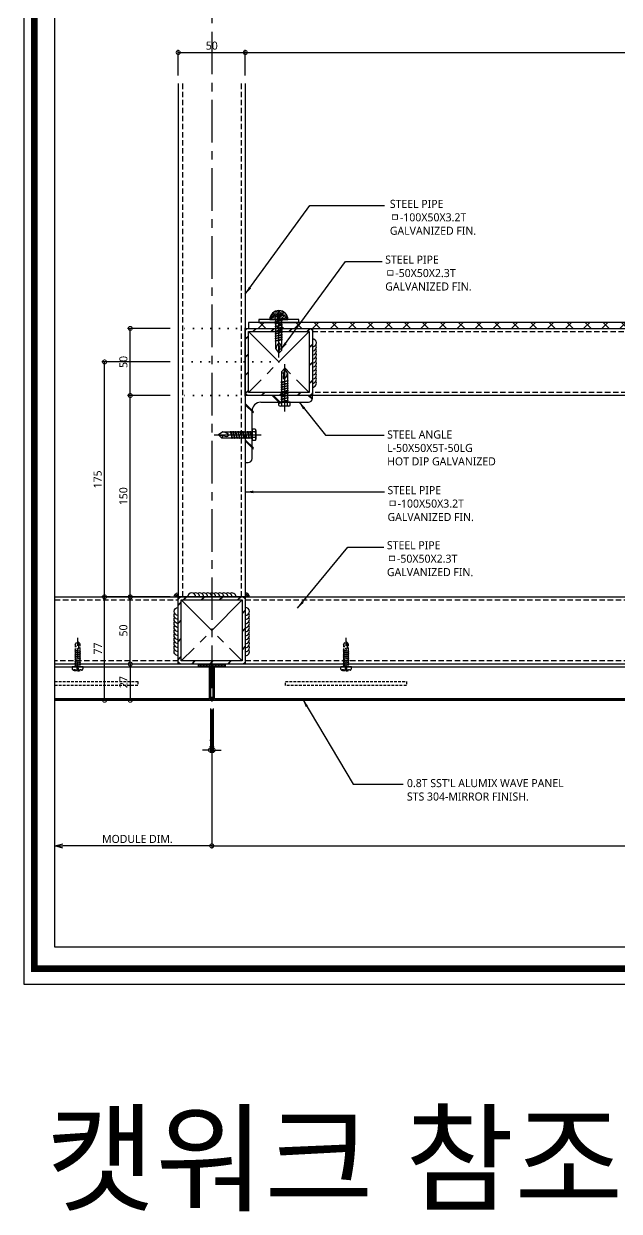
# Model space of a CAD drawing. Header units: millimetres. Extents: x 3584 to 9537, y 842 to 7828.
# Drawn here: x 5112 to 5556, y 1718 to 2603 of the extents above; entities that cross this region are included whole.
import ezdxf

# ---------------------------------------------------------------- set-up
doc = ezdxf.new("R2010")
doc.units = ezdxf.units.MM
doc.set_wipeout_variables(frame=1)
for name, pattern in [('CENTER', [50.8, 31.75, -6.35, 6.35, -6.35]), ('CENTER2', [1.125, 0.75, -0.125, 0.125, -0.125]), ('DOT2', [3.175, 0, -3.175]), ('HIDDEN', [3, 2, -1])]:
    doc.linetypes.add(name, pattern=pattern)
doc.layers.get('DEFPOINTS').update_dxf_attribs({"color": 142, "lineweight": 30})
for name, color, linetype in [('0-CEN', 1, 'CENTER'), ('0-DIM', 7, 'Continuous'), ('0-WELDING', 1, 'Continuous'), ('1', 1, 'Continuous'), ('2', 2, 'Continuous'), ('2-SCREW-BOLT', 2, 'Continuous'), ('4', 4, 'Continuous'), ('5', 5, 'Continuous'), ('7', 7, 'Continuous'), ('Cen1', 1, 'CENTER2'), ('FIN', 5, 'Continuous'), ('Net truc', 31, 'CENTER'), ('nt', 34, 'Continuous'), ('TE 07', 7, 'Continuous'), ('TEXT', 7, 'Continuous'), ('TITLE_TEXT', 7, 'Continuous')]:
    doc.layers.add(name, color=color, linetype=linetype)
doc.layers.add('1-2', color=10, linetype='DOT2', lineweight=35)
doc.layers.add('def', color=213, linetype='Continuous', plot=False)
doc.styles.get("Standard").update_dxf_attribs({"font": 'arial.ttf'})
doc.styles.add('맑은고딕', font='malgun.ttf')
doc.dimstyles.new('HD-2', dxfattribs={"dimscale": 2, "dimtxt": 3, "dimasz": 3, "dimexe": 1, "dimexo": 3, "dimgap": 1, "dimtad": 1, "dimdec": 1, "dimzin": 12, "dimdsep": 46, "dimtxsty": '맑은고딕', "dimblk": 'DOTSMALL', "dimcen": 1, "dimclrd": 2, "dimclre": 2, "dimclrt": 7, "dimadec": 1, "dimazin": 2, "dimtfac": 1, "dimtdec": 1, "dimtix": 1, "dimtmove": 2, "dimatfit": 3, "dimfxl": 1, "dimtolj": 1, "dimtzin": 12, "dimlwd": -1, "dimlwe": -1, "dimarcsym": 0})

# ---------------------------------------------------------------- blocks, each defined once
blk = doc.blocks.new('50X50X2.3T')
h = blk.add_hatch()
h.set_pattern_fill('ANSI32', color=8)
h.set_pattern_definition([(45, (0, 0), (-6.7352, 6.7352), []), (45, (0.449, 0), (-6.7352, 6.7352), [])])
edge = h.paths.add_edge_path()
edge.add_line((-22.7, 25), (22.7, 25))
edge.add_arc((22.7, 22.7), 2.3, 0, 90, ccw=False)
edge.add_line((25, 22.7), (25, -22.7))
edge.add_arc((22.7, -22.7), 2.3, -90, 0, ccw=False)
edge.add_line((22.7, -25), (-22.7, -25))
edge.add_arc((-22.7, -22.7), 2.3, 180, 270, ccw=False)
edge.add_line((-25, -22.7), (-25, 22.7))
edge.add_arc((-22.7, 22.7), 2.3, 90, 180, ccw=False)
h.paths.add_polyline_path([(-22.7, 22.7), (22.7, 22.7), (22.7, -22.7), (-22.7, -22.7)], flags=16)
at = {"layer": '0-CEN'}
for p, q in [((-22.7, 22.7), (22.7, -22.7)), ((22.7, 22.7), (-22.7, -22.7))]:
    blk.add_line(p, q, dxfattribs=at)
at = {"layer": '7'}
blk.add_lwpolyline([(-22.7, 25), (22.7, 25, -0.414214), (25, 22.7), (25, -22.7, -0.414214), (22.7, -25), (-22.7, -25, -0.414214), (-25, -22.7), (-25, 22.7, -0.414214)], format="xyb", close=True, dxfattribs=at)
blk.add_lwpolyline([(-22.7, 22.7), (22.7, 22.7), (22.7, -22.7), (-22.7, -22.7)], close=True, dxfattribs=at)
at = {"layer": 'def'}
blk.add_lwpolyline([(-25, 25), (25, 25), (25, -25), (-25, -25)], close=True, dxfattribs=at)
blk = doc.blocks.new('*U5')
at = {"layer": '1', "linetype": 'ByBlock'}
h = blk.add_hatch(color=256, dxfattribs=at)
h.paths.add_polyline_path([(-1, 0), (0, 0), (0, 1, 0.414214)])
h.paths.add_polyline_path([(0, 0), (0, -1, 0.414214), (1, 0)])
for p, q in [((1.8, 0), (-1.8, 0)), ((0, -1.8), (0, 1.8))]:
    blk.add_line(p, q, dxfattribs=at)
blk.add_circle((0, 0), 1, dxfattribs=at)
blk = doc.blocks.new('LE-02')
at = {"layer": '0-CEN'}
blk.add_blockref('*U5', (0, 0), dxfattribs=at)
blk = doc.blocks.new('*U37')
at = {"ltscale": 0.1}
h = blk.add_hatch(dxfattribs=at)
h.set_pattern_fill('ANSI32', color=1, scale=2)
h.set_pattern_definition([(45, (0, 0), (-13.4704, 13.4704), []), (45, (0.898, 0), (-13.4704, 13.4704), [])])
h.paths.add_polyline_path([(6, 45.5, 0.414214), (1.5, 50), (0, 50), (0, 0), (50, 0), (50, 1.5, 0.414214), (45.5, 6), (12.5, 6, -0.414214), (6, 12.5)])
at = {"color": 0, "linetype": 'ByBlock'}
for p, q in [((2, 50), (0, 50)), ((0, 50), (0, 0)), ((5, 11.5), (5, 47)), ((0, 0), (50, 0)), ((47, 5), (11.5, 5)), ((50, 0), (50, 2))]:
    blk.add_line(p, q, dxfattribs=at)
for centre, radius, start, end in [((2, 47), 3, 0, 90), ((11.5, 11.5), 6.5, 180, 270), ((47, 2), 3, 0, 90)]:
    blk.add_arc(centre, radius, start, end, dxfattribs=at)
blk = doc.blocks.new('*U38')
at = {"layer": '2'}
for p, q in [((-4.18, 2.37), (-4.18, 0)), ((-4.18, 0), (4.18, 0)), ((-3.14, 2.94), (3.14, 2.94)), ((-2.29, -2.99), (-2.29, 0)), ((-2.09, 2.37), (-2.09, 0)), ((2.09, 2.37), (2.09, 0)), ((2.29, -2.99), (2.29, 0)), ((4.18, 2.37), (4.18, 0)), ((-2.29, -21.67), (-2.29, -2.88)), ((2.29, -22.72), (2.29, -2.88))]:
    blk.add_line(p, q, dxfattribs=at)
blk.add_lwpolyline([(0, -25), (1.17, -18.83, 0.346664), (0.5, -17.49, 0.325529), (-0.26, -17.63, 0.145857), (-2.29, -21.67), (0, -25), (2.29, -22.72)], format="xyb", dxfattribs=at)
for centre, radius, start, end in [((-3.14, 1.7), 1.24, 32.55935, 147.44065), ((0, -1.16), 4.1, 59.35698, 120.64302), ((3.14, 1.7), 1.24, 32.55935, 147.44065), ((1.24, -22.95), 1.08, 12.04422, 129.66617)]:
    blk.add_arc(centre, radius, start, end, dxfattribs=at)
at = {"layer": 'Net truc', "color": 1, "linetype": 'CENTER', "ltscale": 3}
blk.add_line((0, -28.25), (0, 6.82), dxfattribs=at)
at = {"color": 187}
blk.add_wipeout([(-2.75, -1.39), (-2.29, -1.65), (0, -0.87), (2.29, -0.57), (2.75, -0.35), (2.29, -0.09), (0, -0.87), (-2.29, -1.17)], dxfattribs=at)
at = {"color": 2}
blk.add_lwpolyline([(-2.75, -1.39), (-2.29, -1.17), (2.29, -0.57), (2.75, -0.35), (2.29, -0.09), (-2.29, -1.65), (-2.75, -1.39), (2.75, -0.35)], close=True, dxfattribs=at)
at = {"color": 187}
blk.add_wipeout([(-2.75, -3.2), (-2.29, -3.46), (0, -2.68), (2.29, -2.38), (2.75, -2.16), (2.29, -1.9), (0, -2.68), (-2.29, -2.98)], dxfattribs=at)
at = {"color": 2}
blk.add_lwpolyline([(-2.75, -3.2), (-2.29, -2.98), (2.29, -2.38), (2.75, -2.16), (2.29, -1.9), (-2.29, -3.46), (-2.75, -3.2), (2.75, -2.16)], close=True, dxfattribs=at)
at = {"color": 187}
blk.add_wipeout([(-2.75, -5.01), (-2.29, -5.27), (0, -4.49), (2.29, -4.19), (2.75, -3.97), (2.29, -3.71), (0, -4.49), (-2.29, -4.79)], dxfattribs=at)
at = {"color": 2}
blk.add_lwpolyline([(-2.75, -5.01), (-2.29, -4.79), (2.29, -4.19), (2.75, -3.97), (2.29, -3.71), (-2.29, -5.27), (-2.75, -5.01), (2.75, -3.97)], close=True, dxfattribs=at)
at = {"color": 187}
blk.add_wipeout([(-2.75, -6.82), (-2.29, -7.08), (0, -6.3), (2.29, -6), (2.75, -5.78), (2.29, -5.52), (0, -6.3), (-2.29, -6.6)], dxfattribs=at)
at = {"color": 2}
blk.add_lwpolyline([(-2.75, -6.82), (-2.29, -6.6), (2.29, -6), (2.75, -5.78), (2.29, -5.52), (-2.29, -7.08), (-2.75, -6.82), (2.75, -5.78)], close=True, dxfattribs=at)
at = {"color": 187}
blk.add_wipeout([(-2.75, -8.63), (-2.29, -8.89), (0, -8.11), (2.29, -7.81), (2.75, -7.59), (2.29, -7.33), (0, -8.11), (-2.29, -8.41)], dxfattribs=at)
at = {"color": 2}
blk.add_lwpolyline([(-2.75, -8.63), (-2.29, -8.41), (2.29, -7.81), (2.75, -7.59), (2.29, -7.33), (-2.29, -8.89), (-2.75, -8.63), (2.75, -7.59)], close=True, dxfattribs=at)
at = {"color": 187}
blk.add_wipeout([(-2.75, -10.44), (-2.29, -10.7), (0, -9.92), (2.29, -9.62), (2.75, -9.4), (2.29, -9.14), (0, -9.92), (-2.29, -10.22)], dxfattribs=at)
at = {"color": 2}
blk.add_lwpolyline([(-2.75, -10.44), (-2.29, -10.22), (2.29, -9.62), (2.75, -9.4), (2.29, -9.14), (-2.29, -10.7), (-2.75, -10.44), (2.75, -9.4)], close=True, dxfattribs=at)
at = {"color": 187}
blk.add_wipeout([(-2.75, -12.25), (-2.29, -12.51), (0, -11.73), (2.29, -11.43), (2.75, -11.21), (2.29, -10.95), (0, -11.73), (-2.29, -12.03)], dxfattribs=at)
at = {"color": 2}
blk.add_lwpolyline([(-2.75, -12.25), (-2.29, -12.03), (2.29, -11.43), (2.75, -11.21), (2.29, -10.95), (-2.29, -12.51), (-2.75, -12.25), (2.75, -11.21)], close=True, dxfattribs=at)
at = {"color": 187}
blk.add_wipeout([(-2.75, -14.06), (-2.29, -14.32), (0, -13.54), (2.29, -13.24), (2.75, -13.02), (2.29, -12.76), (0, -13.54), (-2.29, -13.84)], dxfattribs=at)
at = {"color": 2}
blk.add_lwpolyline([(-2.75, -14.06), (-2.29, -13.84), (2.29, -13.24), (2.75, -13.02), (2.29, -12.76), (-2.29, -14.32), (-2.75, -14.06), (2.75, -13.02)], close=True, dxfattribs=at)
at = {"color": 187}
blk.add_wipeout([(-2.75, -15.87), (-2.29, -16.13), (0, -15.35), (2.29, -15.05), (2.75, -14.83), (2.29, -14.57), (0, -15.35), (-2.29, -15.65)], dxfattribs=at)
at = {"color": 2}
blk.add_lwpolyline([(-2.75, -15.87), (-2.29, -15.65), (2.29, -15.05), (2.75, -14.83), (2.29, -14.57), (-2.29, -16.13), (-2.75, -15.87), (2.75, -14.83)], close=True, dxfattribs=at)
blk = doc.blocks.new('WL03')
for radius in [3, 2, 1]:
    blk.add_arc((0, 0), radius, 0, 90)
blk = doc.blocks.new('WE-03')
at = {"layer": '0-WELDING'}
blk.add_blockref('WL03', (0, 0), dxfattribs=at)
blk = doc.blocks.new('*U44')
at = {"layer": '0-WELDING'}
for centre, end in [((3, 0), 180), ((6, 0), 120), ((9, 0), 120), ((12, 0), 120), ((15, 0), 120), ((18, 0), 120), ((21, 0), 120), ((24, 0), 120), ((27, 0), 120), ((30, 0), 120), ((33, 0), 120)]:
    blk.add_arc(centre, 3, 0, end, dxfattribs=at)
blk = doc.blocks.new('_DOTSMALL')
at = {"color": 0, "linetype": 'ByBlock', "const_width": 0.5}
blk.add_lwpolyline([(-0.0625, 0, 1), (0.0625, 0, 1)], format="xyb", close=True, dxfattribs=at)
blk = doc.blocks.new('_Open30')
at = {"color": 0, "linetype": 'ByBlock', "lineweight": -2}
for p, q in [((-1, 0.27), (0, 0)), ((0, 0), (-1, -0.27)), ((0, 0), (-1, 0))]:
    blk.add_line(p, q, dxfattribs=at)
blk = doc.blocks.new('*D58')
at = {"layer": '0-DIM', "color": 2, "transparency": 16777216}
for p, q in [((5252.58, 2091.88), (5252.58, 1988.36)), ((5252.58, 1990.36), (5141.7, 1990.36))]:
    blk.add_line(p, q, dxfattribs=at)
at = {"layer": 'DEFPOINTS', "color": 0, "transparency": 16777216}
for p in [(5135.7, 2098.78), (5252.58, 2097.88), (5135.7, 1990.36)]:
    blk.add_point(p, dxfattribs=at)
at = {"layer": '0-DIM', "color": 2, "transparency": 16777216, "xscale": 6, "yscale": 6, "zscale": 6, "rotation": 180}
blk.add_blockref('_Open30', (5135.7, 1990.36), dxfattribs=at)
at = {"layer": '0-DIM', "color": 2, "transparency": 16777216, "xscale": 6, "yscale": 6, "zscale": 6}
blk.add_blockref('_DOTSMALL', (5252.58, 1990.36), dxfattribs=at)
at = {"layer": '0-DIM', "color": 7, "transparency": 16777216, "insert": (5197.14, 1995.46), "char_height": 6, "attachment_point": 5, "style": '맑은고딕'}
blk.add_mtext('\\A1;MODULE DIM.', dxfattribs=at)
blk = doc.blocks.new('*D59')
at = {"layer": '0-DIM', "color": 2, "transparency": 16777216}
for p, q in [((5252.58, 2091.88), (5252.58, 1988.36)), ((6452.58, 2091.88), (6452.58, 1988.36)), ((5252.58, 1990.36), (6452.58, 1990.36))]:
    blk.add_line(p, q, dxfattribs=at)
at = {"layer": 'DEFPOINTS', "color": 0, "transparency": 16777216}
for p in [(5252.58, 2097.88), (6452.58, 2097.88), (6452.58, 1990.36)]:
    blk.add_point(p, dxfattribs=at)
at = {"layer": '0-DIM', "color": 2, "transparency": 16777216, "xscale": 6, "yscale": 6, "zscale": 6, "rotation": 180}
blk.add_blockref('_DOTSMALL', (5252.58, 1990.36), dxfattribs=at)
at = {"layer": '0-DIM', "color": 2, "transparency": 16777216, "xscale": 6, "yscale": 6, "zscale": 6}
blk.add_blockref('_DOTSMALL', (6452.58, 1990.36), dxfattribs=at)
at = {"layer": '0-DIM', "color": 7, "transparency": 16777216, "insert": (5852.58, 1995.47), "char_height": 6, "attachment_point": 5, "style": '맑은고딕'}
blk.add_mtext('\\A1;1200', dxfattribs=at)
blk = doc.blocks.new('*D61')
at = {"layer": '0-DIM', "color": 2, "transparency": 16777216}
for p, q in [((5251.58, 2092.78), (5251.58, 2059.7)), ((5253.58, 2092.78), (5253.58, 2059.7)), ((5251.58, 2061.7), (5245.58, 2061.7)), ((5251.58, 2061.7), (5253.58, 2061.7)), ((5253.58, 2061.7), (5259.58, 2061.7))]:
    blk.add_line(p, q, dxfattribs=at)
at = {"layer": 'DEFPOINTS', "color": 0, "transparency": 16777216}
for p in [(5251.58, 2098.78), (5253.58, 2098.78), (5253.58, 2061.7)]:
    blk.add_point(p, dxfattribs=at)
at = {"layer": '0-DIM', "color": 2, "transparency": 16777216, "xscale": 6, "yscale": 6, "zscale": 6}
blk.add_blockref('_DOTSMALL', (5251.58, 2061.7), dxfattribs=at)
at = {"layer": '0-DIM', "color": 2, "transparency": 16777216, "xscale": 6, "yscale": 6, "zscale": 6, "rotation": 180}
blk.add_blockref('_DOTSMALL', (5253.58, 2061.7), dxfattribs=at)
at = {"layer": '0-DIM', "color": 7, "transparency": 16777216, "insert": (5252.58, 2066.75), "char_height": 6, "attachment_point": 5, "style": '맑은고딕'}
blk.add_mtext('\\A1;2', dxfattribs=at)
blk = doc.blocks.new('*D63')
at = {"layer": '0-DIM', "color": 2, "transparency": 16777216}
for p, q in [((5221.58, 2125.78), (5189.83, 2125.78)), ((5191.83, 2125.78), (5191.83, 2098.78)), ((5221.58, 2098.78), (5189.83, 2098.78))]:
    blk.add_line(p, q, dxfattribs=at)
at = {"layer": 'DEFPOINTS', "color": 0, "transparency": 16777216}
for p in [(5227.58, 2125.78), (5191.83, 2098.78), (5227.58, 2098.78)]:
    blk.add_point(p, dxfattribs=at)
at = {"layer": '0-DIM', "color": 2, "transparency": 16777216, "xscale": 6, "yscale": 6, "zscale": 6}
for p, rotation in [((5191.83, 2125.78), 90), ((5191.83, 2098.78), 270)]:
    blk.add_blockref('_DOTSMALL', p, dxfattribs=dict(at, rotation=rotation))
at = {"layer": '0-DIM', "color": 7, "transparency": 16777216, "insert": (5186.78, 2112.28), "char_height": 6, "attachment_point": 5, "rotation": 90, "style": '맑은고딕'}
blk.add_mtext('\\A1;27', dxfattribs=at)
blk = doc.blocks.new('*D64')
at = {"layer": '0-DIM', "color": 2, "transparency": 16777216}
for p, q in [((5221.58, 2175.78), (5189.83, 2175.78)), ((5191.83, 2125.78), (5191.83, 2175.78)), ((5221.58, 2125.78), (5189.83, 2125.78))]:
    blk.add_line(p, q, dxfattribs=at)
at = {"layer": 'DEFPOINTS', "color": 0, "transparency": 16777216}
for p in [(5191.83, 2175.78), (5227.58, 2175.78), (5227.58, 2125.78)]:
    blk.add_point(p, dxfattribs=at)
at = {"layer": '0-DIM', "color": 2, "transparency": 16777216, "xscale": 6, "yscale": 6, "zscale": 6}
for p, rotation in [((5191.83, 2175.78), 90), ((5191.83, 2125.78), 270)]:
    blk.add_blockref('_DOTSMALL', p, dxfattribs=dict(at, rotation=rotation))
at = {"layer": '0-DIM', "color": 7, "transparency": 16777216, "insert": (5186.73, 2150.78), "char_height": 6, "attachment_point": 5, "rotation": 90, "style": '맑은고딕'}
blk.add_mtext('\\A1;50', dxfattribs=at)
blk = doc.blocks.new('*D65')
at = {"layer": '0-DIM', "color": 2, "transparency": 16777216}
for p, q in [((5221.58, 2175.78), (5170.67, 2175.78)), ((5172.67, 2098.78), (5172.67, 2175.78)), ((5221.58, 2098.78), (5170.67, 2098.78))]:
    blk.add_line(p, q, dxfattribs=at)
at = {"layer": 'DEFPOINTS', "color": 0, "transparency": 16777216}
for p in [(5172.67, 2175.78), (5227.58, 2175.78), (5227.58, 2098.78)]:
    blk.add_point(p, dxfattribs=at)
at = {"layer": '0-DIM', "color": 2, "transparency": 16777216, "xscale": 6, "yscale": 6, "zscale": 6}
for p, rotation in [((5172.67, 2175.78), 90), ((5172.67, 2098.78), 270)]:
    blk.add_blockref('_DOTSMALL', p, dxfattribs=dict(at, rotation=rotation))
at = {"layer": '0-DIM', "color": 7, "transparency": 16777216, "insert": (5167.67, 2137.28), "char_height": 6, "attachment_point": 5, "rotation": 90, "style": '맑은고딕'}
blk.add_mtext('\\A1;77', dxfattribs=at)
blk = doc.blocks.new('*D66')
at = {"layer": '0-DIM', "color": 2, "transparency": 16777216}
for p, q in [((5221.58, 2350.78), (5170.67, 2350.78)), ((5172.67, 2175.78), (5172.67, 2350.78)), ((5221.58, 2175.78), (5170.67, 2175.78))]:
    blk.add_line(p, q, dxfattribs=at)
at = {"layer": 'DEFPOINTS', "color": 0, "transparency": 16777216}
for p in [(5172.67, 2350.78), (5227.58, 2350.78), (5227.58, 2175.78)]:
    blk.add_point(p, dxfattribs=at)
at = {"layer": '0-DIM', "color": 2, "transparency": 16777216, "xscale": 6, "yscale": 6, "zscale": 6}
for p, rotation in [((5172.67, 2350.78), 90), ((5172.67, 2175.78), 270)]:
    blk.add_blockref('_DOTSMALL', p, dxfattribs=dict(at, rotation=rotation))
at = {"layer": '0-DIM', "color": 7, "transparency": 16777216, "insert": (5167.55, 2263.28), "char_height": 6, "attachment_point": 5, "rotation": 90, "style": '맑은고딕'}
blk.add_mtext('\\A1;175', dxfattribs=at)
blk = doc.blocks.new('*D67')
at = {"layer": '0-DIM', "color": 2, "transparency": 16777216}
for p, q in [((5221.58, 2325.78), (5189.83, 2325.78)), ((5191.83, 2175.78), (5191.83, 2325.78)), ((5221.58, 2175.78), (5189.83, 2175.78))]:
    blk.add_line(p, q, dxfattribs=at)
at = {"layer": 'DEFPOINTS', "color": 0, "transparency": 16777216}
for p in [(5191.83, 2325.78), (5227.58, 2325.78), (5227.58, 2175.78)]:
    blk.add_point(p, dxfattribs=at)
at = {"layer": '0-DIM', "color": 2, "transparency": 16777216, "xscale": 6, "yscale": 6, "zscale": 6}
for p, rotation in [((5191.83, 2325.78), 90), ((5191.83, 2175.78), 270)]:
    blk.add_blockref('_DOTSMALL', p, dxfattribs=dict(at, rotation=rotation))
at = {"layer": '0-DIM', "color": 7, "transparency": 16777216, "insert": (5186.72, 2250.78), "char_height": 6, "attachment_point": 5, "rotation": 90, "style": '맑은고딕'}
blk.add_mtext('\\A1;150', dxfattribs=at)
blk = doc.blocks.new('*D68')
at = {"layer": '0-DIM', "color": 2, "transparency": 16777216}
for p, q in [((5221.58, 2375.78), (5189.83, 2375.78)), ((5191.83, 2325.78), (5191.83, 2375.78)), ((5221.58, 2325.78), (5189.83, 2325.78))]:
    blk.add_line(p, q, dxfattribs=at)
at = {"layer": 'DEFPOINTS', "color": 0, "transparency": 16777216}
for p in [(5191.83, 2375.78), (5227.58, 2375.78), (5227.58, 2325.78)]:
    blk.add_point(p, dxfattribs=at)
at = {"layer": '0-DIM', "color": 2, "transparency": 16777216, "xscale": 6, "yscale": 6, "zscale": 6}
for p, rotation in [((5191.83, 2375.78), 90), ((5191.83, 2325.78), 270)]:
    blk.add_blockref('_DOTSMALL', p, dxfattribs=dict(at, rotation=rotation))
at = {"layer": '0-DIM', "color": 7, "transparency": 16777216, "insert": (5186.73, 2350.78), "char_height": 6, "attachment_point": 5, "rotation": 90, "style": '맑은고딕'}
blk.add_mtext('\\A1;50', dxfattribs=at)
blk = doc.blocks.new('*D69')
at = {"layer": '0-DIM', "color": 2, "transparency": 16777216}
for p, q in [((5227.58, 2564.05), (5227.58, 2583.26)), ((5277.58, 2564.05), (5277.58, 2583.26)), ((5227.58, 2581.26), (5277.58, 2581.26))]:
    blk.add_line(p, q, dxfattribs=at)
at = {"layer": 'DEFPOINTS', "color": 0, "transparency": 16777216}
for p in [(5277.58, 2581.26), (5227.58, 2558.05), (5277.58, 2558.05)]:
    blk.add_point(p, dxfattribs=at)
at = {"layer": '0-DIM', "color": 2, "transparency": 16777216, "xscale": 6, "yscale": 6, "zscale": 6, "rotation": 180}
blk.add_blockref('_DOTSMALL', (5227.58, 2581.26), dxfattribs=at)
at = {"layer": '0-DIM', "color": 2, "transparency": 16777216, "xscale": 6, "yscale": 6, "zscale": 6}
blk.add_blockref('_DOTSMALL', (5277.58, 2581.26), dxfattribs=at)
at = {"layer": '0-DIM', "color": 7, "transparency": 16777216, "insert": (5252.58, 2586.36), "char_height": 6, "attachment_point": 5, "style": '맑은고딕'}
blk.add_mtext('\\A1;50', dxfattribs=at)
blk = doc.blocks.new('*D70')
at = {"layer": '0-DIM', "color": 2, "transparency": 16777216}
for p, q in [((5277.58, 2564.05), (5277.58, 2583.26)), ((6427.58, 2564.05), (6427.58, 2583.26)), ((5277.58, 2581.26), (6427.58, 2581.26))]:
    blk.add_line(p, q, dxfattribs=at)
at = {"layer": 'DEFPOINTS', "color": 0, "transparency": 16777216}
for p in [(6427.58, 2581.26), (5277.58, 2558.05), (6427.58, 2558.05)]:
    blk.add_point(p, dxfattribs=at)
at = {"layer": '0-DIM', "color": 2, "transparency": 16777216, "xscale": 6, "yscale": 6, "zscale": 6, "rotation": 180}
blk.add_blockref('_DOTSMALL', (5277.58, 2581.26), dxfattribs=at)
at = {"layer": '0-DIM', "color": 2, "transparency": 16777216, "xscale": 6, "yscale": 6, "zscale": 6}
blk.add_blockref('_DOTSMALL', (6427.58, 2581.26), dxfattribs=at)
at = {"layer": '0-DIM', "color": 7, "transparency": 16777216, "insert": (5852.58, 2586.38), "char_height": 6, "attachment_point": 5, "style": '맑은고딕'}
blk.add_mtext('\\A1;1150', dxfattribs=at)
blk = doc.blocks.new('*U43')
at = {"layer": '2'}
for p, q in [((-2.29, -3.99), (-2.29, 0)), ((2.29, -3.99), (2.29, 0)), ((-2.29, -21.67), (-2.29, -3.88)), ((2.29, -22.72), (2.29, -3.88))]:
    blk.add_line(p, q, dxfattribs=at)
blk.add_lwpolyline([(0, -25), (1.17, -18.83, 0.346664), (0.5, -17.49, 0.325529), (-0.26, -17.63, 0.145857), (-2.29, -21.67), (0, -25), (2.29, -22.72)], format="xyb", dxfattribs=at)
blk.add_arc((1.24, -22.95), 1.08, 12.04422, 129.66617, dxfattribs=at)
at = {"layer": 'Net truc', "color": 1, "linetype": 'CENTER', "ltscale": 3}
blk.add_line((0, -28.25), (0, 6.82), dxfattribs=at)
at = {"color": 187}
blk.add_wipeout([(-2.75, -1.39), (-2.29, -1.65), (0, -0.87), (2.29, -0.57), (2.75, -0.35), (2.29, -0.09), (0, -0.87), (-2.29, -1.17)], dxfattribs=at)
at = {"layer": '1'}
h = blk.add_hatch(dxfattribs=at)
h.set_pattern_fill('AR-SAND', color=256, scale=0.03)
edge = h.paths.add_edge_path()
edge.add_line((-6.77, 0), (6.77, 0))
edge.add_arc((0, 0), 6.77, 0, 180)
h = blk.add_hatch(dxfattribs=at)
h.set_pattern_fill('AR-SAND', color=256, scale=1.146)
edge = h.paths.add_edge_path()
edge.add_line((-5.91, 0), (5.91, 0))
edge.add_arc((0, 0), 5.91, 0, 180)
blk.add_line((0, 0), (0, 0))
at = {"color": 2}
blk.add_lwpolyline([(-2.75, -1.39), (-2.29, -1.17), (2.29, -0.57), (2.75, -0.35), (2.29, -0.09), (-2.29, -1.65), (-2.75, -1.39), (2.75, -0.35)], close=True, dxfattribs=at)
at = {"layer": '1'}
blk.add_line((-6.77, 0), (6.77, 0), dxfattribs=at)
blk.add_arc((0, 0), 6.77, 0, 180, dxfattribs=at)
at = {"layer": '2', "ltscale": 0.1}
blk.add_line((-5.35, 0), (5.35, 0), dxfattribs=at)
at = {"layer": '2-SCREW-BOLT'}
blk.add_lwpolyline([(-5.35, 0), (-5.35, 1.56, -0.334238), (-3.95, 3.41, -0.141196), (3.95, 3.41, -0.334238), (5.35, 1.56), (5.35, 0)], format="xyb", dxfattribs=at)
blk.add_lwpolyline([(3.95, 3.41), (3.59, 3.13), (3.19, 3.02), (2.76, 3.04), (2.34, 3.14), (1.93, 3.29), (1.56, 3.45), (1.24, 3.56), (1, 3.59), (0.85, 3.5), (0.77, 3.31), (0.75, 3.05), (0.76, 2.73), (0.78, 2.37), (0.79, 2.02), (0.78, 1.68), (0.72, 1.38), (0.6, 1.15), (0.43, 0.98), (0.22, 0.88), (0, 0.85), (-0.22, 0.88), (-0.43, 0.98), (-0.6, 1.15), (-0.72, 1.38), (-0.78, 1.68), (-0.79, 2.02), (-0.78, 2.37), (-0.76, 2.73), (-0.75, 3.05), (-0.77, 3.31), (-0.85, 3.5), (-1, 3.59), (-1.24, 3.56), (-1.56, 3.45), (-1.93, 3.29), (-2.34, 3.14), (-2.76, 3.04), (-3.19, 3.02), (-3.59, 3.13), (-3.95, 3.41)], dxfattribs=at)
at = {"color": 187}
blk.add_wipeout([(-2.75, -3.2), (-2.29, -3.46), (0, -2.68), (2.29, -2.38), (2.75, -2.16), (2.29, -1.9), (0, -2.68), (-2.29, -2.98)], dxfattribs=at)
at = {"color": 2}
blk.add_lwpolyline([(-2.75, -3.2), (-2.29, -2.98), (2.29, -2.38), (2.75, -2.16), (2.29, -1.9), (-2.29, -3.46), (-2.75, -3.2), (2.75, -2.16)], close=True, dxfattribs=at)
at = {"color": 187}
blk.add_wipeout([(-2.75, -5.01), (-2.29, -5.27), (0, -4.49), (2.29, -4.19), (2.75, -3.97), (2.29, -3.71), (0, -4.49), (-2.29, -4.79)], dxfattribs=at)
at = {"color": 2}
blk.add_lwpolyline([(-2.75, -5.01), (-2.29, -4.79), (2.29, -4.19), (2.75, -3.97), (2.29, -3.71), (-2.29, -5.27), (-2.75, -5.01), (2.75, -3.97)], close=True, dxfattribs=at)
at = {"color": 187}
blk.add_wipeout([(-2.75, -6.82), (-2.29, -7.08), (0, -6.3), (2.29, -6), (2.75, -5.78), (2.29, -5.52), (0, -6.3), (-2.29, -6.6)], dxfattribs=at)
at = {"color": 2}
blk.add_lwpolyline([(-2.75, -6.82), (-2.29, -6.6), (2.29, -6), (2.75, -5.78), (2.29, -5.52), (-2.29, -7.08), (-2.75, -6.82), (2.75, -5.78)], close=True, dxfattribs=at)
at = {"color": 187}
blk.add_wipeout([(-2.75, -8.63), (-2.29, -8.89), (0, -8.11), (2.29, -7.81), (2.75, -7.59), (2.29, -7.33), (0, -8.11), (-2.29, -8.41)], dxfattribs=at)
at = {"color": 2}
blk.add_lwpolyline([(-2.75, -8.63), (-2.29, -8.41), (2.29, -7.81), (2.75, -7.59), (2.29, -7.33), (-2.29, -8.89), (-2.75, -8.63), (2.75, -7.59)], close=True, dxfattribs=at)
at = {"color": 187}
blk.add_wipeout([(-2.75, -10.44), (-2.29, -10.7), (0, -9.92), (2.29, -9.62), (2.75, -9.4), (2.29, -9.14), (0, -9.92), (-2.29, -10.22)], dxfattribs=at)
at = {"color": 2}
blk.add_lwpolyline([(-2.75, -10.44), (-2.29, -10.22), (2.29, -9.62), (2.75, -9.4), (2.29, -9.14), (-2.29, -10.7), (-2.75, -10.44), (2.75, -9.4)], close=True, dxfattribs=at)
at = {"color": 187}
blk.add_wipeout([(-2.75, -12.25), (-2.29, -12.51), (0, -11.73), (2.29, -11.43), (2.75, -11.21), (2.29, -10.95), (0, -11.73), (-2.29, -12.03)], dxfattribs=at)
at = {"color": 2}
blk.add_lwpolyline([(-2.75, -12.25), (-2.29, -12.03), (2.29, -11.43), (2.75, -11.21), (2.29, -10.95), (-2.29, -12.51), (-2.75, -12.25), (2.75, -11.21)], close=True, dxfattribs=at)
at = {"color": 187}
blk.add_wipeout([(-2.75, -14.06), (-2.29, -14.32), (0, -13.54), (2.29, -13.24), (2.75, -13.02), (2.29, -12.76), (0, -13.54), (-2.29, -13.84)], dxfattribs=at)
at = {"color": 2}
blk.add_lwpolyline([(-2.75, -14.06), (-2.29, -13.84), (2.29, -13.24), (2.75, -13.02), (2.29, -12.76), (-2.29, -14.32), (-2.75, -14.06), (2.75, -13.02)], close=True, dxfattribs=at)
at = {"color": 187}
blk.add_wipeout([(-2.75, -15.87), (-2.29, -16.13), (0, -15.35), (2.29, -15.05), (2.75, -14.83), (2.29, -14.57), (0, -15.35), (-2.29, -15.65)], dxfattribs=at)
at = {"color": 2}
blk.add_lwpolyline([(-2.75, -15.87), (-2.29, -15.65), (2.29, -15.05), (2.75, -14.83), (2.29, -14.57), (-2.29, -16.13), (-2.75, -15.87), (2.75, -14.83)], close=True, dxfattribs=at)
blk = doc.blocks.new('AL-TEMPLATE')
at = {"color": 9, "const_width": 2.5}
blk.add_lwpolyline([(1976.34, 1509.45), (2808.34, 1509.45), (2808.34, 927.05), (1976.34, 927.05)], close=True, dxfattribs=at)
at = {"layer": 'nt', "color": 254, "linetype": 'Continuous', "ltscale": 2}
blk.add_lwpolyline([(1972.34, 1515.25), (1972.34, 921.25), (2812.34, 921.25), (2812.34, 1515.25)], close=True, dxfattribs=at)
at = {"layer": 'TE 07'}
blk.add_lwpolyline([(1984.07, 1501.32), (2709.08, 1501.32), (2709.08, 935.18), (1984.07, 935.18)], close=True, dxfattribs=at)

msp = doc.modelspace()

# ---------------------------------------------------------------- hatches: boundary and pattern name
h = msp.add_hatch()
h.set_pattern_fill('ANSI37', color=8, scale=0.5, angle=0.00029, style=0)
h.set_pattern_definition([(45.00029167, (-166773.3697, -199835.8171), (-1.122537729, 1.122526301), []), (135.00029167, (-166773.3697, -199835.8171), (-1.122526301, -1.122537729), [])])
h.paths.add_polyline_path([(5242.58, 2125.78), (5262.58, 2125.78), (5262.58, 2123.78), (5242.58, 2123.78)])
at = {"layer": '0-DIM'}
h = msp.add_hatch(dxfattribs=at)
h.set_pattern_fill('ANSI37', color=8, scale=3)
h.set_pattern_definition([(45, (-9581.264, -490.596), (-6.735192, 6.735192), []), (135, (-9581.264, -490.596), (-6.735192, -6.735192), [])])
h.paths.add_polyline_path([(5279.88, 2375.78), (6425.28, 2375.78), (6425.28, 2380.28), (5279.88, 2380.28)])

# ---------------------------------------------------------------- linework, layer by layer
at = {"color": 8}
msp.add_lwpolyline([(5242.58, 2125.78), (5262.58, 2125.78), (5262.58, 2123.78), (5242.58, 2123.78)], close=True, dxfattribs=at)
at = {"layer": '1-2', "ltscale": 2}
for p, q in [((5277.58, 2375.78), (5227.58, 2375.78)), ((5277.58, 2325.78), (5227.58, 2325.78))]:
    msp.add_line(p, q, dxfattribs=at)
at = {"layer": '2', "color": 8, "linetype": 'HIDDEN'}
for p, q in [((5154.33, 2141.04), (5154.33, 2126.74)), ((5354.33, 2141.04), (5354.33, 2126.74)), ((5150.83, 2140.24), (5150.83, 2126.74)), ((5350.83, 2140.24), (5350.83, 2126.74)), ((5150.83, 2126.83), (5150.83, 2123.78)), ((5154.33, 2126.83), (5154.33, 2123.78)), ((5350.83, 2126.83), (5350.83, 2123.78)), ((5354.33, 2126.83), (5354.33, 2123.78))]:
    msp.add_line(p, q, dxfattribs=at)
for points in [[(5152.58, 2142.78), (5153.47, 2138.07, -0.346664), (5152.96, 2137.04, -0.325529), (5152.38, 2137.15, -0.145857), (5150.83, 2140.24), (5152.58, 2142.78), (5154.33, 2141.04)], [(5352.58, 2142.78), (5353.47, 2138.07, -0.346664), (5352.96, 2137.04, -0.325529), (5352.38, 2137.15, -0.145857), (5350.83, 2140.24), (5352.58, 2142.78), (5354.33, 2141.04)]]:
    msp.add_lwpolyline(points, format="xyb", dxfattribs=at)
for centre in [(5153.52, 2141.21), (5353.52, 2141.21)]:
    msp.add_arc(centre, 0.825, 230.33383, 347.95578, dxfattribs=at)
at = {"layer": '2-SCREW-BOLT', "color": 8, "linetype": 'HIDDEN'}
for p, q in [((5150.63, 2123.78), (5148.5, 2123.78)), ((5150.08, 2123.78), (5155.08, 2123.78)), ((5150.08, 2123.78), (5155.08, 2123.78)), ((5156.66, 2123.78), (5154.91, 2123.78)), ((5350.63, 2123.78), (5348.5, 2123.78)), ((5350.08, 2123.78), (5355.08, 2123.78)), ((5350.08, 2123.78), (5355.08, 2123.78)), ((5356.66, 2123.78), (5354.91, 2123.78))]:
    msp.add_line(p, q, dxfattribs=at)
for points in [[(5148.5, 2123.78), (5148.5, 2122.59, 0.334238), (5149.56, 2121.17, 0.141196), (5155.59, 2121.17, 0.334238), (5156.66, 2122.59), (5156.66, 2123.78)], [(5348.5, 2123.78), (5348.5, 2122.59, 0.334238), (5349.56, 2121.17, 0.141196), (5355.59, 2121.17, 0.334238), (5356.66, 2122.59), (5356.66, 2123.78)]]:
    msp.add_lwpolyline(points, format="xyb", dxfattribs=at)
for points in [[(5155.59, 2121.17), (5155.32, 2121.39), (5155.01, 2121.48), (5154.69, 2121.46), (5154.36, 2121.38), (5154.05, 2121.27), (5153.77, 2121.15), (5153.53, 2121.06), (5153.35, 2121.04), (5153.23, 2121.11), (5153.17, 2121.25), (5153.15, 2121.45), (5153.16, 2121.7), (5153.17, 2121.97), (5153.18, 2122.24), (5153.17, 2122.5), (5153.13, 2122.72), (5153.04, 2122.9), (5152.91, 2123.03), (5152.75, 2123.11), (5152.58, 2123.13), (5152.41, 2123.11), (5152.25, 2123.03), (5152.12, 2122.9), (5152.03, 2122.72), (5151.98, 2122.5), (5151.97, 2122.24), (5151.99, 2121.97), (5152, 2121.7), (5152.01, 2121.45), (5151.99, 2121.25), (5151.93, 2121.11), (5151.81, 2121.04), (5151.63, 2121.06), (5151.39, 2121.15), (5151.1, 2121.27), (5150.79, 2121.38), (5150.47, 2121.46), (5150.15, 2121.48), (5149.84, 2121.39), (5149.56, 2121.17)], [(5355.59, 2121.17), (5355.32, 2121.39), (5355.01, 2121.48), (5354.69, 2121.46), (5354.36, 2121.38), (5354.05, 2121.27), (5353.77, 2121.15), (5353.53, 2121.06), (5353.35, 2121.04), (5353.23, 2121.11), (5353.17, 2121.25), (5353.15, 2121.45), (5353.16, 2121.7), (5353.17, 2121.97), (5353.18, 2122.24), (5353.17, 2122.5), (5353.13, 2122.72), (5353.04, 2122.9), (5352.91, 2123.03), (5352.75, 2123.11), (5352.58, 2123.13), (5352.41, 2123.11), (5352.25, 2123.03), (5352.12, 2122.9), (5352.03, 2122.72), (5351.98, 2122.5), (5351.97, 2122.24), (5351.99, 2121.97), (5352, 2121.7), (5352.01, 2121.45), (5351.99, 2121.25), (5351.93, 2121.11), (5351.81, 2121.04), (5351.63, 2121.06), (5351.39, 2121.15), (5351.1, 2121.27), (5350.79, 2121.38), (5350.47, 2121.46), (5350.15, 2121.48), (5349.84, 2121.39), (5349.56, 2121.17)]]:
    msp.add_lwpolyline(points, dxfattribs=at)
at = {"layer": '4'}
msp.add_lwpolyline([(5135.7, 2123.78), (5251.58, 2123.78), (5251.58, 2098.78), (5135.7, 2098.78)], dxfattribs=at)
msp.add_lwpolyline([(5253.58, 2098.78), (5253.58, 2123.78), (6451.58, 2123.78), (6451.58, 2098.78)], close=True, dxfattribs=at)
at = {"layer": '4', "color": 8, "linetype": 'HIDDEN'}
msp.add_lwpolyline([(5135.7, 2112.78), (5197.58, 2112.78), (5197.58, 2109.78), (5135.7, 2109.78)], dxfattribs=at)
msp.add_lwpolyline([(5307.58, 2112.78), (5397.58, 2112.78), (5397.58, 2109.78), (5307.58, 2109.78)], close=True, dxfattribs=at)
at = {"layer": '7'}
for p, q in [((5227.58, 2558.05), (5227.58, 2175.78)), ((5277.58, 2558.05), (5277.58, 2175.78)), ((5327.58, 2375.78), (6377.58, 2375.78)), ((6377.58, 2325.78), (5327.58, 2325.78)), ((5135.7, 2175.78), (5227.58, 2175.78)), ((5277.58, 2175.78), (5227.58, 2175.78)), ((5277.58, 2175.78), (6427.58, 2175.78)), ((5227.58, 2125.78), (5135.7, 2125.78)), ((6427.58, 2125.78), (5277.58, 2125.78))]:
    msp.add_line(p, q, dxfattribs=at)
at = {"layer": '7', "color": 8, "linetype": 'HIDDEN', "ltscale": 2}
for p, q in [((5230.78, 2558.05), (5230.78, 2175.78)), ((5274.38, 2558.05), (5274.38, 2175.78)), ((5327.58, 2373.48), (6377.58, 2373.48)), ((6377.58, 2328.08), (5327.58, 2328.08)), ((5135.7, 2173.48), (5227.58, 2173.48)), ((5277.58, 2173.48), (6427.58, 2173.48)), ((5227.58, 2128.08), (5135.7, 2128.08)), ((6427.58, 2128.08), (5277.58, 2128.08))]:
    msp.add_line(p, q, dxfattribs=at)
at = {"layer": '7', "color": 4}
msp.add_lwpolyline([(5135.7, 2098.78), (5251.58, 2098.78), (5251.58, 2123.78), (5250.58, 2123.78), (5250.58, 2099.78), (5135.7, 2099.78)], dxfattribs=at)
msp.add_lwpolyline([(6450.58, 2123.78), (6450.58, 2099.78), (5254.58, 2099.78), (5254.58, 2123.78), (5253.58, 2123.78), (5253.58, 2098.78), (6451.58, 2098.78), (6451.58, 2123.78)], close=True, dxfattribs=at)
at = {"layer": 'FIN'}
msp.add_lwpolyline([(5279.88, 2375.78), (6425.28, 2375.78), (6425.28, 2380.28), (5279.88, 2380.28)], close=True, dxfattribs=at)
at = {"layer": 'Net truc', "color": 8, "linetype": 'HIDDEN', "ltscale": 3}
for p, q in [((5152.58, 2145.26), (5152.58, 2118.58)), ((5352.58, 2145.26), (5352.58, 2118.58))]:
    msp.add_line(p, q, dxfattribs=at)

# ---------------------------------------------------------------- block references
at = {"rotation": 270}
for p in [(5327.58, 2367.98), (5277.58, 2167.98)]:
    msp.add_blockref('*U44', p, dxfattribs=at)
at = {"xscale": -1}
msp.add_blockref('WE-03', (5227.58, 2175.78), dxfattribs=at)
for name, p in [('*U44', (5234.58, 2175.78)), ('WE-03', (5277.58, 2175.78))]:
    msp.add_blockref(name, p)
at = {"xscale": -1, "rotation": 90}
msp.add_blockref('*U44', (5227.58, 2167.98), dxfattribs=at)
at = {"layer": '1', "xscale": 0.5, "yscale": 0.5, "zscale": 0.5, "rotation": 180}
msp.add_blockref('LE-02', (5252.58, 2098.78), dxfattribs=at)
at = {"layer": '7', "rotation": 270}
msp.add_blockref('*U37', (5277.58, 2325.78), dxfattribs=at)
at = {"layer": '7'}
msp.add_blockref('50X50X2.3T', (5252.58, 2150.78), dxfattribs=at)

# ---------------------------------------------------------------- texts
at = {"layer": 'TEXT', "color": 0, "char_height": 6, "attachment_point": 1, "style": '맑은고딕'}
for s, insert, width in [('STEEL PIPE\\Pㅁ-100X50X3.2T\\PGALVANIZED FIN.', (5385.27, 2471.52), 121.1974), ('STEEL PIPE\\Pㅁ-50X50X2.3T\\PGALVANIZED FIN.', (5381.82, 2430), 121.1974), ('STEEL ANGLE\\PL-50X50X5T-50LG\\PHOT DIP GALVANIZED', (5383.3, 2299.74), 131.7363), ('STEEL PIPE\\Pㅁ-100X50X3.2T\\PGALVANIZED FIN.', (5383.54, 2258.3), 121.1974), ('STEEL PIPE\\Pㅁ-50X50X2.3T\\PGALVANIZED FIN.', (5383.09, 2217.27), 121.1974), ("0.8T SST'L ALUMIX WAVE PANEL\\PSTS 304-MIRROR FINISH.", (5398.02, 2040.1), 128.0228)]:
    msp.add_mtext(s, dxfattribs=dict(at, insert=insert, width=width))
at = {"layer": 'TITLE_TEXT', "color": 2, "true_color": 0xffff00, "insert": (5129.17, 1718.21), "char_height": 64.8, "width": 968.6555, "attachment_point": 7, "line_spacing_factor": 0.963855}
msp.add_mtext('{\\fGulim|b0|i0|c129|p50;캣워크 참조}', dxfattribs=at)

# ---------------------------------------------------------------- dimensions: what is measured, and where the dimension line sits
at = {"layer": '0-DIM'}
for base, p1, p2, picture, middle in [((5277.58, 2581.26), (5227.58, 2558.05), (5277.58, 2558.05), '*D69', (5252.58, 2586.36)), ((6427.58, 2581.26), (5277.58, 2558.05), (6427.58, 2558.05), '*D70', (5852.58, 2586.38)), ((5253.58, 2061.7), (5251.58, 2098.78), (5253.58, 2098.78), '*D61', (5252.58, 2066.75)), ((6452.58, 1990.36), (5252.58, 2097.88), (6452.58, 2097.88), '*D59', (5852.58, 1995.47))]:
    dim = msp.add_linear_dim(base=base, p1=p1, p2=p2, dimstyle='HD-2', dxfattribs=at)
    dim.commit()
    dim.dimension.update_dxf_attribs({"geometry": picture, "text_midpoint": middle})
for base, p1, p2, picture, middle in [((5191.83, 2375.78), (5227.58, 2325.78), (5227.58, 2375.78), '*D68', (5186.73, 2350.78)), ((5172.67, 2350.78), (5227.58, 2175.78), (5227.58, 2350.78), '*D66', (5167.55, 2263.28)), ((5191.83, 2325.78), (5227.58, 2175.78), (5227.58, 2325.78), '*D67', (5186.72, 2250.78)), ((5172.67, 2175.78), (5227.58, 2098.78), (5227.58, 2175.78), '*D65', (5167.67, 2137.28)), ((5191.83, 2175.78), (5227.58, 2125.78), (5227.58, 2175.78), '*D64', (5186.73, 2150.78)), ((5191.83, 2098.78), (5227.58, 2125.78), (5227.58, 2098.78), '*D63', (5186.78, 2112.28))]:
    dim = msp.add_linear_dim(base=base, p1=p1, p2=p2, angle=90, dimstyle='HD-2', dxfattribs=at)
    dim.commit()
    dim.dimension.update_dxf_attribs({"geometry": picture, "text_midpoint": middle})
dim = msp.add_linear_dim(base=(5135.7, 1990.36), p1=(5252.58, 2097.88), p2=(5135.7, 2098.78), text='MODULE DIM.', dimstyle='HD-2', override={"dimblk1": 'DOTSMALL', "dimblk2": 'Open30', "dimsah": 1, "dimse2": 1}, dxfattribs=at)
dim.commit()
dim.dimension.update_dxf_attribs({"geometry": '*D58', "text_midpoint": (5197.14, 1995.46)})

# ---------------------------------------------------------------- leaders
for points in [[(5277.58, 2401.34), (5325.74, 2467.2), (5381.3, 2467.2)], [(5304.02, 2359.81), (5352.18, 2425.68), (5379.58, 2425.68)], [(5317.64, 2320.78), (5337.43, 2296.16), (5380.96, 2296.16)], [(5277.58, 2253.98), (5381.3, 2253.98)], [(5316.55, 2167.42), (5353.99, 2212.95), (5380.85, 2212.95)], [(5320.37, 2099.41), (5357.86, 2036.32), (5395.1, 2036.32)]]:
    msp.add_leader(points, dimstyle='HD-2', override={"dimgap": 1, "dimtad": 0}, dxfattribs=at)

# ---------------------------------------------------------------- next in the draw order: block references
at = {"layer": '7'}
for p, rotation in [((5306.83, 2320.78), 180), ((5282.58, 2296.53), 270)]:
    msp.add_blockref('*U38', p, dxfattribs=dict(at, rotation=rotation))

# ---------------------------------------------------------------- next in the draw order: wipeouts: each hides what was drawn before it
at = {"color": 8, "linetype": 'HIDDEN'}
for points in [[(5150.48, 2124.84), (5150.83, 2125.04), (5152.58, 2124.45), (5154.33, 2124.21), (5154.68, 2124.05), (5154.33, 2123.85), (5152.58, 2124.45), (5150.83, 2124.68)], [(5350.48, 2124.84), (5350.83, 2125.04), (5352.58, 2124.45), (5354.33, 2124.21), (5354.68, 2124.05), (5354.33, 2123.85), (5352.58, 2124.45), (5350.83, 2124.68)]]:
    msp.add_wipeout(points, dxfattribs=at)

# ---------------------------------------------------------------- next in the draw order: linework, layer by layer
for points in [[(5150.48, 2124.84), (5150.83, 2124.68), (5154.33, 2124.21), (5154.68, 2124.05), (5154.33, 2123.85), (5150.83, 2125.04), (5150.48, 2124.84), (5154.68, 2124.05)], [(5350.48, 2124.84), (5350.83, 2124.68), (5354.33, 2124.21), (5354.68, 2124.05), (5354.33, 2123.85), (5350.83, 2125.04), (5350.48, 2124.84), (5354.68, 2124.05)]]:
    msp.add_lwpolyline(points, close=True, dxfattribs=at)
at = {"layer": '1-2', "ltscale": 2}
msp.add_line((5302.58, 2350.78), (5227.58, 2350.78), dxfattribs=at)
at = {"layer": 'Cen1', "linetype": 'CENTER'}
msp.add_line((5252.58, 2952.36), (5252.58, 2099.68), dxfattribs=at)

# ---------------------------------------------------------------- next in the draw order: block references
at = {"layer": '7'}
msp.add_blockref('50X50X2.3T', (5302.58, 2350.78), dxfattribs=at)

# ---------------------------------------------------------------- next in the draw order: block references
at = {"layer": '0-DIM'}
msp.add_blockref('*U43', (5302.58, 2382.28), dxfattribs=at)

# ---------------------------------------------------------------- next in the draw order: wipeouts: each hides what was drawn before it
at = {"color": 8, "linetype": 'HIDDEN'}
for points in [[(5150.48, 2126.25), (5150.83, 2126.45), (5152.58, 2125.86), (5154.33, 2125.62), (5154.68, 2125.46), (5154.33, 2125.26), (5152.58, 2125.86), (5150.83, 2126.09)], [(5350.48, 2126.25), (5350.83, 2126.45), (5352.58, 2125.86), (5354.33, 2125.62), (5354.68, 2125.46), (5354.33, 2125.26), (5352.58, 2125.86), (5350.83, 2126.09)]]:
    msp.add_wipeout(points, dxfattribs=at)

# ---------------------------------------------------------------- next in the draw order: linework, layer by layer
for points in [[(5150.48, 2126.25), (5150.83, 2126.09), (5154.33, 2125.62), (5154.68, 2125.46), (5154.33, 2125.26), (5150.83, 2126.45), (5150.48, 2126.25), (5154.68, 2125.46)], [(5350.48, 2126.25), (5350.83, 2126.09), (5354.33, 2125.62), (5354.68, 2125.46), (5354.33, 2125.26), (5350.83, 2126.45), (5350.48, 2126.25), (5354.68, 2125.46)]]:
    msp.add_lwpolyline(points, close=True, dxfattribs=at)
at = {"layer": '5'}
msp.add_lwpolyline([(5317.58, 2380.28), (5317.58, 2382.28), (5287.58, 2382.28), (5287.58, 2380.28)], close=True, dxfattribs=at)

# ---------------------------------------------------------------- next in the draw order: wipeouts: each hides what was drawn before it
at = {"color": 8, "linetype": 'HIDDEN'}
for points in [[(5150.48, 2127.66), (5150.83, 2127.86), (5152.58, 2127.27), (5154.33, 2127.03), (5154.68, 2126.87), (5154.33, 2126.67), (5152.58, 2127.27), (5150.83, 2127.5)], [(5350.48, 2127.66), (5350.83, 2127.86), (5352.58, 2127.27), (5354.33, 2127.03), (5354.68, 2126.87), (5354.33, 2126.67), (5352.58, 2127.27), (5350.83, 2127.5)]]:
    msp.add_wipeout(points, dxfattribs=at)

# ---------------------------------------------------------------- next in the draw order: linework, layer by layer
for points in [[(5150.48, 2127.66), (5150.83, 2127.5), (5154.33, 2127.03), (5154.68, 2126.87), (5154.33, 2126.67), (5150.83, 2127.86), (5150.48, 2127.66), (5154.68, 2126.87)], [(5350.48, 2127.66), (5350.83, 2127.5), (5354.33, 2127.03), (5354.68, 2126.87), (5354.33, 2126.67), (5350.83, 2127.86), (5350.48, 2127.66), (5354.68, 2126.87)]]:
    msp.add_lwpolyline(points, close=True, dxfattribs=at)

# ---------------------------------------------------------------- next in the draw order: wipeouts: each hides what was drawn before it
for points in [[(5150.48, 2129.07), (5150.83, 2129.27), (5152.58, 2128.68), (5154.33, 2128.44), (5154.68, 2128.28), (5154.33, 2128.08), (5152.58, 2128.68), (5150.83, 2128.91)], [(5350.48, 2129.07), (5350.83, 2129.27), (5352.58, 2128.68), (5354.33, 2128.44), (5354.68, 2128.28), (5354.33, 2128.08), (5352.58, 2128.68), (5350.83, 2128.91)]]:
    msp.add_wipeout(points, dxfattribs=at)

# ---------------------------------------------------------------- next in the draw order: linework, layer by layer
for points in [[(5150.48, 2129.07), (5150.83, 2128.91), (5154.33, 2128.44), (5154.68, 2128.28), (5154.33, 2128.08), (5150.83, 2129.27), (5150.48, 2129.07), (5154.68, 2128.28)], [(5350.48, 2129.07), (5350.83, 2128.91), (5354.33, 2128.44), (5354.68, 2128.28), (5354.33, 2128.08), (5350.83, 2129.27), (5350.48, 2129.07), (5354.68, 2128.28)]]:
    msp.add_lwpolyline(points, close=True, dxfattribs=at)

# ---------------------------------------------------------------- next in the draw order: wipeouts: each hides what was drawn before it
for points in [[(5150.48, 2130.48), (5150.83, 2130.68), (5152.58, 2130.09), (5154.33, 2129.85), (5154.68, 2129.69), (5154.33, 2129.49), (5152.58, 2130.09), (5150.83, 2130.32)], [(5350.48, 2130.48), (5350.83, 2130.68), (5352.58, 2130.09), (5354.33, 2129.85), (5354.68, 2129.69), (5354.33, 2129.49), (5352.58, 2130.09), (5350.83, 2130.32)]]:
    msp.add_wipeout(points, dxfattribs=at)

# ---------------------------------------------------------------- next in the draw order: linework, layer by layer
for points in [[(5150.48, 2130.48), (5150.83, 2130.32), (5154.33, 2129.85), (5154.68, 2129.69), (5154.33, 2129.49), (5150.83, 2130.68), (5150.48, 2130.48), (5154.68, 2129.69)], [(5350.48, 2130.48), (5350.83, 2130.32), (5354.33, 2129.85), (5354.68, 2129.69), (5354.33, 2129.49), (5350.83, 2130.68), (5350.48, 2130.48), (5354.68, 2129.69)]]:
    msp.add_lwpolyline(points, close=True, dxfattribs=at)

# ---------------------------------------------------------------- next in the draw order: wipeouts: each hides what was drawn before it
for points in [[(5150.48, 2131.89), (5150.83, 2132.09), (5152.58, 2131.5), (5154.33, 2131.26), (5154.68, 2131.1), (5154.33, 2130.9), (5152.58, 2131.5), (5150.83, 2131.73)], [(5350.48, 2131.89), (5350.83, 2132.09), (5352.58, 2131.5), (5354.33, 2131.26), (5354.68, 2131.1), (5354.33, 2130.9), (5352.58, 2131.5), (5350.83, 2131.73)]]:
    msp.add_wipeout(points, dxfattribs=at)

# ---------------------------------------------------------------- next in the draw order: linework, layer by layer
for points in [[(5150.48, 2131.89), (5150.83, 2131.73), (5154.33, 2131.26), (5154.68, 2131.1), (5154.33, 2130.9), (5150.83, 2132.09), (5150.48, 2131.89), (5154.68, 2131.1)], [(5350.48, 2131.89), (5350.83, 2131.73), (5354.33, 2131.26), (5354.68, 2131.1), (5354.33, 2130.9), (5350.83, 2132.09), (5350.48, 2131.89), (5354.68, 2131.1)]]:
    msp.add_lwpolyline(points, close=True, dxfattribs=at)

# ---------------------------------------------------------------- next in the draw order: wipeouts: each hides what was drawn before it
for points in [[(5150.48, 2133.3), (5150.83, 2133.5), (5152.58, 2132.91), (5154.33, 2132.67), (5154.68, 2132.51), (5154.33, 2132.31), (5152.58, 2132.91), (5150.83, 2133.14)], [(5350.48, 2133.3), (5350.83, 2133.5), (5352.58, 2132.91), (5354.33, 2132.67), (5354.68, 2132.51), (5354.33, 2132.31), (5352.58, 2132.91), (5350.83, 2133.14)]]:
    msp.add_wipeout(points, dxfattribs=at)

# ---------------------------------------------------------------- next in the draw order: linework, layer by layer
for points in [[(5150.48, 2133.3), (5150.83, 2133.14), (5154.33, 2132.67), (5154.68, 2132.51), (5154.33, 2132.31), (5150.83, 2133.5), (5150.48, 2133.3), (5154.68, 2132.51)], [(5350.48, 2133.3), (5350.83, 2133.14), (5354.33, 2132.67), (5354.68, 2132.51), (5354.33, 2132.31), (5350.83, 2133.5), (5350.48, 2133.3), (5354.68, 2132.51)]]:
    msp.add_lwpolyline(points, close=True, dxfattribs=at)

# ---------------------------------------------------------------- next in the draw order: wipeouts: each hides what was drawn before it
for points in [[(5150.48, 2134.71), (5150.83, 2134.91), (5152.58, 2134.32), (5154.33, 2134.08), (5154.68, 2133.92), (5154.33, 2133.72), (5152.58, 2134.32), (5150.83, 2134.55)], [(5350.48, 2134.71), (5350.83, 2134.91), (5352.58, 2134.32), (5354.33, 2134.08), (5354.68, 2133.92), (5354.33, 2133.72), (5352.58, 2134.32), (5350.83, 2134.55)]]:
    msp.add_wipeout(points, dxfattribs=at)

# ---------------------------------------------------------------- next in the draw order: linework, layer by layer
for points in [[(5150.48, 2134.71), (5150.83, 2134.55), (5154.33, 2134.08), (5154.68, 2133.92), (5154.33, 2133.72), (5150.83, 2134.91), (5150.48, 2134.71), (5154.68, 2133.92)], [(5350.48, 2134.71), (5350.83, 2134.55), (5354.33, 2134.08), (5354.68, 2133.92), (5354.33, 2133.72), (5350.83, 2134.91), (5350.48, 2134.71), (5354.68, 2133.92)]]:
    msp.add_lwpolyline(points, close=True, dxfattribs=at)

# ---------------------------------------------------------------- next in the draw order: wipeouts: each hides what was drawn before it
for points in [[(5150.48, 2136.12), (5150.83, 2136.32), (5152.58, 2135.73), (5154.33, 2135.49), (5154.68, 2135.33), (5154.33, 2135.13), (5152.58, 2135.73), (5150.83, 2135.96)], [(5350.48, 2136.12), (5350.83, 2136.32), (5352.58, 2135.73), (5354.33, 2135.49), (5354.68, 2135.33), (5354.33, 2135.13), (5352.58, 2135.73), (5350.83, 2135.96)]]:
    msp.add_wipeout(points, dxfattribs=at)

# ---------------------------------------------------------------- next in the draw order: linework, layer by layer
for points in [[(5150.48, 2136.12), (5150.83, 2135.96), (5154.33, 2135.49), (5154.68, 2135.33), (5154.33, 2135.13), (5150.83, 2136.32), (5150.48, 2136.12), (5154.68, 2135.33)], [(5350.48, 2136.12), (5350.83, 2135.96), (5354.33, 2135.49), (5354.68, 2135.33), (5354.33, 2135.13), (5350.83, 2136.32), (5350.48, 2136.12), (5354.68, 2135.33)]]:
    msp.add_lwpolyline(points, close=True, dxfattribs=at)

# ---------------------------------------------------------------- next in the draw order: block references
at = {"layer": '4', "xscale": 1.98, "yscale": 1.98, "zscale": 1.98}
msp.add_blockref('AL-TEMPLATE', (1207.24, 63.26), dxfattribs=at)

doc.saveas('drawing.dxf')
